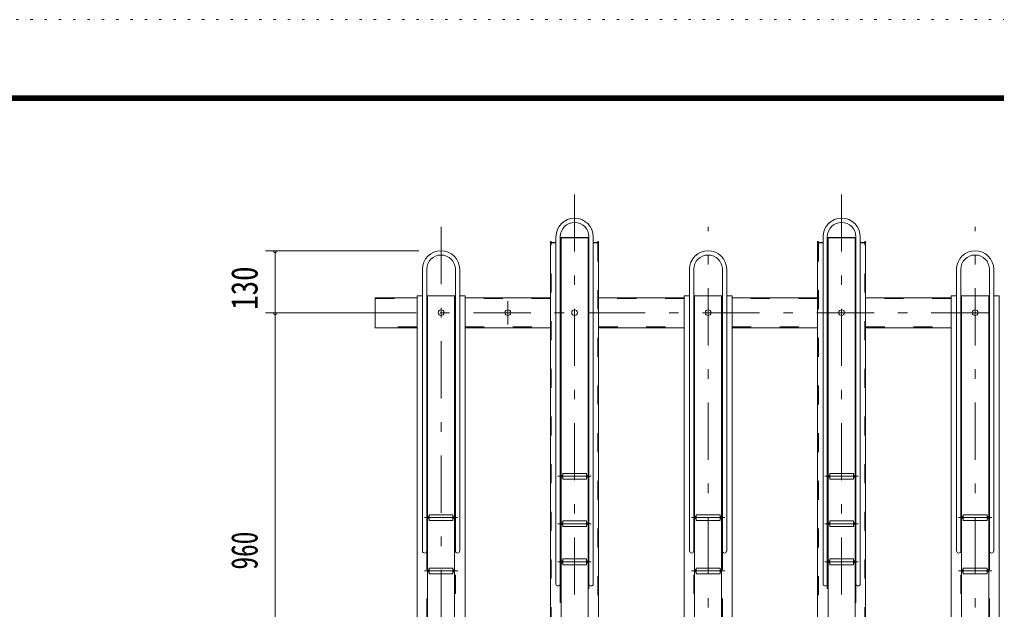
# Model space of a CAD drawing. Units: millimetres, scale not verified. Extents: x -5940 to 5940, y -6448 to 6448.
# Drawn here: x -2182 to -133, y 714 to 1952 of the extents above; entities that cross this region are included whole.
import ezdxf
from ezdxf.enums import TextEntityAlignment as Align

# ---------------------------------------------------------------- set-up
doc = ezdxf.new("R2010")
doc.units = ezdxf.units.MM
doc.header["$LTSCALE"] = 10
for name, pattern in [('USER2', [10, 4, -6]), ('USER3', [24, 12, -5, 2, -5]), ('USER5', [3, 0.5, -2.5])]:
    doc.linetypes.add(name, pattern=pattern)
for name, color, linetype, lineweight in [('0-2_2-0BOLD', 7, 'Continuous', 18), ('0-3_2-1HIDDEN', 3, 'USER2', 18), ('0-4_2-2CENTER', 3, 'USER3', 18), ('0-5_2-5DIM', 3, 'Continuous', 18), ('0-7_F-F', 5, 'Continuous', 18), ('0-8_F-E_J_ADD', 5, 'USER5', 18)]:
    doc.layers.add(name, color=color, linetype=linetype, lineweight=lineweight)
doc.styles.add('ＭＳ ゴシック', font='')
doc.styles.get('ＭＳ ゴシック').set_extended_font_data('MS Gothic')

msp = doc.modelspace()

# ---------------------------------------------------------------- linework, layer by layer
at = {"layer": '0-2_2-0BOLD'}
for p, q in [((-1057.08, 1496.53), (-1057.08, 768.13)), ((-1048.08, 768.13), (-1048.08, 1496.53)), ((-988.08, 1496.53), (-988.08, 768.13)), ((-979.08, 768.13), (-979.08, 1496.53)), ((-497.08, 1496.53), (-497.08, 768.13)), ((-488.08, 768.13), (-488.08, 1496.53)), ((-428.08, 1496.53), (-428.08, 768.13)), ((-419.08, 768.13), (-419.08, 1496.53)), ((-1057.08, 1484.11), (-1068.48, 1484.11)), ((-1048.08, 1494.85), (-988.08, 1494.85)), ((-1048.08, 1484.11), (-1046.48, 1484.11)), ((-1046.48, -205.78), (-1046.48, 1494.56)), ((-989.68, 1484.11), (-988.08, 1484.11)), ((-979.08, 1484.11), (-967.68, 1484.11)), ((-497.08, 1484.11), (-508.48, 1484.11)), ((-488.08, 1494.85), (-428.08, 1494.85)), ((-488.08, 1484.11), (-486.48, 1484.11)), ((-486.48, 1494.56), (-486.48, -205.78)), ((-429.68, 1494.56), (-486.48, 1494.56)), ((-429.68, 1494.56), (-429.68, -205.78)), ((-428.08, 1484.11), (-429.68, 1484.11)), ((-419.08, 1484.11), (-407.68, 1484.11)), ((-1337.08, 1428.19), (-1337.08, 837.19)), ((-1328.08, 837.19), (-1328.08, 1428.19)), ((-1268.08, 837.19), (-1268.08, 1428.19)), ((-1259.08, 1428.19), (-1259.08, 837.19)), ((-777.08, 1428.19), (-777.08, 837.19)), ((-768.08, 837.19), (-768.08, 1428.19)), ((-708.08, 837.19), (-708.08, 1428.19)), ((-699.08, 1428.19), (-699.08, 837.19)), ((-217.08, 1428.19), (-217.08, 837.19)), ((-208.08, 837.19), (-208.08, 1428.19)), ((-148.08, 837.19), (-148.08, 1428.19)), ((-139.08, 1428.19), (-139.08, 837.19)), ((-1328.08, 1372.19), (-1268.08, 1372.19)), ((-1259.08, 1372.19), (-1247.68, 1372.19)), ((-1068.48, 1368.69), (-1247.68, 1368.69)), ((-967.68, 1368.69), (-788.48, 1368.69)), ((-788.48, 1372.19), (-777.08, 1372.19)), ((-708.08, 1372.19), (-768.08, 1372.19)), ((-687.68, 1368.69), (-508.48, 1368.69)), ((-407.68, 1368.69), (-228.48, 1368.69)), ((-228.48, 1372.19), (-217.08, 1372.19)), ((-148.08, 1372.19), (-208.08, 1372.19)), ((-1247.68, 1305.69), (-1068.48, 1305.69)), ((-788.48, 1305.69), (-967.68, 1305.69)), ((-508.48, 1305.69), (-687.68, 1305.69)), ((-228.48, 1305.69), (-407.68, 1305.69)), ((-1046.48, 995.79), (-1043.08, 995.79)), ((-1043.08, 991.79), (-1046.48, 991.79)), ((-993.08, 995.79), (-989.68, 995.79)), ((-989.68, 991.79), (-993.08, 991.79)), ((-486.48, 995.79), (-483.08, 995.79)), ((-483.08, 991.79), (-486.48, 991.79)), ((-433.08, 995.79), (-429.68, 995.79)), ((-429.68, 991.79), (-433.08, 991.79)), ((-1326.48, 909.19), (-1323.08, 909.19)), ((-1323.08, 905.19), (-1326.48, 905.19)), ((-1273.08, 909.19), (-1269.68, 909.19)), ((-1269.68, 905.19), (-1273.08, 905.19)), ((-763.08, 909.19), (-766.48, 909.19)), ((-766.48, 905.19), (-763.08, 905.19)), ((-709.68, 909.19), (-713.08, 909.19)), ((-713.08, 905.19), (-709.68, 905.19)), ((-206.48, 909.19), (-203.08, 909.19)), ((-203.08, 905.19), (-206.48, 905.19)), ((-153.08, 909.19), (-149.68, 909.19)), ((-149.68, 905.19), (-153.08, 905.19)), ((-1046.48, 896.33), (-1043.08, 896.33)), ((-1043.08, 892.33), (-1046.48, 892.33)), ((-993.08, 896.33), (-989.68, 896.33)), ((-989.68, 892.33), (-993.08, 892.33)), ((-483.08, 896.33), (-486.48, 896.33)), ((-486.48, 892.33), (-483.08, 892.33)), ((-429.68, 896.33), (-433.08, 896.33)), ((-433.08, 892.33), (-429.68, 892.33)), ((-1043.08, 816.28), (-1046.48, 816.28)), ((-1046.48, 812.28), (-1043.08, 812.28)), ((-993.08, 816.28), (-989.68, 816.28)), ((-989.68, 812.28), (-993.08, 812.28)), ((-483.08, 816.28), (-486.48, 816.28)), ((-486.48, 812.28), (-483.08, 812.28)), ((-429.68, 816.28), (-433.08, 816.28)), ((-433.08, 812.28), (-429.68, 812.28)), ((-1326.48, 797.19), (-1323.08, 797.19)), ((-1323.08, 793.19), (-1326.48, 793.19)), ((-1269.68, 797.19), (-1273.08, 797.19)), ((-1273.08, 793.19), (-1269.68, 793.19)), ((-766.48, 797.19), (-763.08, 797.19)), ((-763.08, 793.19), (-766.48, 793.19)), ((-709.68, 797.19), (-713.08, 797.19)), ((-713.08, 793.19), (-709.68, 793.19)), ((-203.08, 797.19), (-206.48, 797.19)), ((-206.48, 793.19), (-203.08, 793.19)), ((-149.68, 797.19), (-153.08, 797.19)), ((-153.08, 793.19), (-149.68, 793.19))]:
    msp.add_line(p, q, dxfattribs=at)
for points in [[(-1048.08, 157.86), (-1068.48, 179.5), (-1068.48, 1486.44), (-1066.88, 1486.44), (-1066.88, 1484.4), (-1057.08, 1484.4)], [(-1046.48, 1494.56), (-989.68, 1494.56), (-989.68, -205.78)], [(-979.08, 1484.4), (-969.28, 1484.4), (-969.28, 1486.44), (-967.68, 1486.44), (-967.68, 179.5), (-988.08, 157.86), (-989.68, 157.86)], [(-488.08, 113.85), (-488.08, 157.86), (-508.48, 179.5), (-508.48, 1486.44), (-506.88, 1486.44), (-506.88, 1484.4), (-497.08, 1484.4)], [(-428.08, 157.86), (-407.68, 179.5), (-407.68, 1486.44), (-409.28, 1486.44), (-409.28, 1484.4), (-419.08, 1484.4)], [(-1348.48, 1368.69), (-1436.08, 1368.69), (-1436.08, 1305.69), (-1348.48, 1305.69)], [(-1326.48, -52.81), (-1348.48, -52.81), (-1348.48, 1372.19), (-1337.08, 1372.19)], [(-1326.48, -118.09), (-1326.48, 1372.19)], [(-1269.68, 1372.19), (-1269.68, -118.09)], [(-1247.68, 1372.19), (-1247.68, -52.81), (-1269.68, -52.81)], [(-788.48, 1372.19), (-788.48, -52.81), (-766.48, -52.81)], [(-766.48, 1372.19), (-766.48, -118.09)], [(-710.59, -120.11), (-710.35, -119.85), (-710.15, -119.58), (-709.98, -119.3), (-709.85, -119), (-709.76, -118.7), (-709.7, -118.39), (-709.68, -118.09), (-709.68, 1372.19)], [(-709.68, -52.81), (-687.68, -52.81), (-687.68, 1372.19), (-699.08, 1372.19)], [(-228.48, 1372.19), (-228.48, -52.81), (-206.48, -52.81)], [(-206.48, 1372.19), (-206.48, -118.09)], [(-149.68, -52.81), (-127.68, -52.81), (-127.68, 1372.19), (-139.08, 1372.19)], [(-149.68, -118.09), (-149.68, 1372.19)]]:
    msp.add_lwpolyline(points, dxfattribs=at)
for points in [[(-1043.08, 987.79), (-993.08, 987.79), (-993.08, 999.79), (-1043.08, 999.79)], [(-483.08, 987.79), (-483.08, 999.79), (-433.08, 999.79), (-433.08, 987.79)], [(-1323.08, 901.19), (-1273.08, 901.19), (-1273.08, 913.19), (-1323.08, 913.19)], [(-713.08, 901.19), (-713.08, 913.19), (-763.08, 913.19), (-763.08, 901.19)], [(-153.08, 913.19), (-203.08, 913.19), (-203.08, 901.19), (-153.08, 901.19)], [(-993.08, 900.33), (-1043.08, 900.33), (-1043.08, 888.33), (-993.08, 888.33)], [(-433.08, 888.33), (-433.08, 900.33), (-483.08, 900.33), (-483.08, 888.33)], [(-1043.08, 820.28), (-1043.08, 808.28), (-993.08, 808.28), (-993.08, 820.28)], [(-483.08, 808.28), (-433.08, 808.28), (-433.08, 820.28), (-483.08, 820.28)], [(-1273.08, 789.19), (-1273.08, 801.19), (-1323.08, 801.19), (-1323.08, 789.19)], [(-763.08, 789.19), (-763.08, 801.19), (-713.08, 801.19), (-713.08, 789.19)], [(-203.08, 801.19), (-153.08, 801.19), (-153.08, 789.19), (-203.08, 789.19)]]:
    msp.add_lwpolyline(points, close=True, dxfattribs=at)
for centre in [(-1298.08, 1337.19), (-1158.08, 1337.19), (-1018.08, 1337.19), (-738.08, 1337.19), (-458.08, 1337.19), (-178.08, 1337.19)]:
    msp.add_circle(centre, 6, dxfattribs=at)
for centre, radius, start, end in [((-1018.08, 1496.53), 39, 0, 180), ((-1018.08, 1496.53), 30, 0, 180), ((-458.08, 1496.53), 39, 0, 180), ((-458.08, 1496.53), 30, 0, 180), ((-1298.08, 1428.19), 39, 0, 180), ((-1298.08, 1428.19), 30, 0, 180), ((-738.08, 1428.19), 39, 0, 180), ((-738.08, 1428.19), 30, 0, 180), ((-178.08, 1428.19), 39, 0, 180), ((-178.08, 1428.19), 30, 0, 180), ((-1332.58, 837.19), 4.5, 180, 0), ((-1263.58, 837.19), 4.5, 180, 0), ((-772.58, 837.19), 4.5, 180, 0), ((-703.58, 837.19), 4.5, 180, 0), ((-212.58, 837.19), 4.5, 180, 0), ((-143.58, 837.19), 4.5, 180, 0), ((-1052.58, 768.13), 4.5, 180, 0), ((-983.58, 768.13), 4.5, 180, 0), ((-492.58, 768.13), 4.5, 180, 0), ((-423.58, 768.13), 4.5, 180, 0)]:
    msp.add_arc(centre, radius, start, end, dxfattribs=at)
at = {"layer": '0-3_2-1HIDDEN'}
for p, q in [((-1066.88, 179.5), (-1066.88, 1484.4)), ((-409.28, 179.5), (-409.28, 1484.4)), ((-1436.08, 1367.09), (-1348.48, 1367.09)), ((-1068.48, 1367.09), (-1247.68, 1367.09)), ((-788.48, 1367.09), (-967.68, 1367.09)), ((-508.48, 1367.09), (-687.68, 1367.09)), ((-228.48, 1367.09), (-407.68, 1367.09)), ((-1348.48, 1307.29), (-1436.08, 1307.29)), ((-1247.68, 1307.29), (-1068.48, 1307.29)), ((-967.68, 1307.29), (-788.48, 1307.29)), ((-687.68, 1307.29), (-508.48, 1307.29)), ((-407.68, 1307.29), (-228.48, 1307.29)), ((-1328.08, 837.19), (-1328.08, -52.81)), ((-1268.08, -52.81), (-1268.08, 837.19)), ((-768.08, -52.81), (-768.08, 837.19)), ((-708.08, 837.19), (-708.08, -52.81)), ((-208.08, -52.81), (-208.08, 837.19)), ((-148.08, 837.19), (-148.08, -52.81)), ((-1048.08, 768.13), (-1048.08, 157.86)), ((-988.08, 157.86), (-988.08, 768.13)), ((-488.08, 157.86), (-488.08, 768.13)), ((-428.08, 768.13), (-428.08, 157.86))]:
    msp.add_line(p, q, dxfattribs=at)
for points in [[(-969.28, 1484.4), (-969.28, 179.5), (-967.68, 179.5)], [(-506.88, 1484.4), (-506.88, 179.5), (-508.48, 179.5)]]:
    msp.add_lwpolyline(points, dxfattribs=at)
at = {"layer": '0-4_2-2CENTER'}
for p, q in [((-1018.08, 1585.53), (-1018.08, -255.78)), ((-458.08, 1585.53), (-458.08, -255.78)), ((-1298.08, 1517.19), (-1298.08, -171.62)), ((-738.08, -171.62), (-738.08, 1517.19)), ((-178.08, -171.62), (-178.08, 1517.19)), ((-1158.08, 1361.26), (-1158.08, 1312.05)), ((569.92, 1337.19), (-1486.08, 1337.19)), ((-1053.08, 993.79), (-983.08, 993.79)), ((-423.08, 993.79), (-493.08, 993.79)), ((-1263.08, 907.19), (-1333.08, 907.19)), ((-773.08, 907.19), (-703.08, 907.19)), ((-213.08, 907.19), (-143.08, 907.19)), ((-983.08, 894.33), (-1053.08, 894.33)), ((-493.08, 894.33), (-423.08, 894.33)), ((-983.08, 814.28), (-1053.08, 814.28)), ((-493.08, 814.28), (-423.08, 814.28)), ((-1263.08, 795.19), (-1333.08, 795.19)), ((-773.08, 795.19), (-703.08, 795.19)), ((-213.08, 795.19), (-143.08, 795.19))]:
    msp.add_line(p, q, dxfattribs=at)
at = {"layer": '0-5_2-5DIM'}
for p, q in [((-1666.08, 1467.19), (-1344.85, 1467.19)), ((-1642.08, 1467.19), (-1650.08, 1467.19)), ((-1646.08, -121.81), (-1646.08, 1467.19)), ((-1466.08, 1337.19), (-1666.08, 1337.19)), ((-1642.08, 1337.19), (-1650.08, 1337.19))]:
    msp.add_line(p, q, dxfattribs=at)
for centre in [(-1646.08, 1467.19), (-1646.08, 1337.19)]:
    msp.add_arc(centre, 4, 180, 0, dxfattribs=at)
at = {"layer": '0-7_F-F'}
for points in [[(5740.5, -6247.61), (-5739.5, -6247.61), (-5739.5, 1792.39), (5740.5, 1792.39)], [(5739.49, -6246.61), (-5738.5, -6246.61), (-5738.5, 1791.39), (5739.49, 1791.39)], [(5738.49, -6245.61), (5738.49, 1790.39), (-5737.5, 1790.39), (-5737.5, -6245.61)], [(5737.49, -6244.61), (-5736.5, -6244.61), (-5736.5, 1789.39), (5737.49, 1789.39)], [(5736.5, -6243.61), (5736.5, 1788.39), (-5735.5, 1788.39), (-5735.5, -6243.61)], [(5735.5, -6242.61), (-5734.5, -6242.61), (-5734.5, 1787.39), (5735.5, 1787.39)], [(5734.49, -6241.61), (5734.49, 1786.39), (-5733.5, 1786.39), (-5733.5, -6241.61)], [(5733.5, -6240.61), (-5732.5, -6240.61), (-5732.5, 1785.39), (5733.5, 1785.39)], [(5732.49, -6239.61), (-5731.5, -6239.61), (-5731.5, 1784.39), (5732.49, 1784.39)], [(5731.5, -6238.61), (-5730.5, -6238.61), (-5730.5, 1783.39), (5731.5, 1783.39)], [(5730.49, -6237.61), (5730.49, 1782.39), (-5729.5, 1782.39), (-5729.5, -6237.61)]]:
    msp.add_lwpolyline(points, close=True, dxfattribs=at)
at = {"layer": '0-8_F-E_J_ADD'}
msp.add_lwpolyline([(5940.5, -6447.61), (-5939.5, -6447.61), (-5939.5, 1952.39), (5940.5, 1952.39)], close=True, dxfattribs=at)

# ---------------------------------------------------------------- texts
at = {"layer": '0-5_2-5DIM', "color": 7, "style": 'ＭＳ ゴシック'}
for s, width, p in [('130', 0.8, (-1666.08, 1343.21)), ('960', 0.7, (-1666.08, 798.04))]:
    msp.add_text(s, height=55.72, rotation=90, dxfattribs=dict(at, width=width)).set_placement(p, align=Align.BOTTOM_LEFT)

doc.saveas('drawing.dxf')
